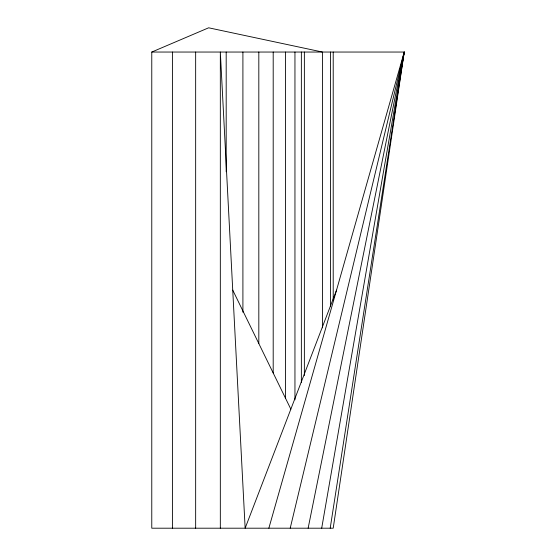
<?xml version="1.0" encoding="UTF-8"?>
<svg xmlns="http://www.w3.org/2000/svg" width="556" height="556" viewBox="0 0 556 556"><rect width="100%" height="100%" fill="white"/><g stroke="black" fill="none" stroke-linecap="round" stroke-linejoin="round"><path stroke-width="0.83" d="M151.774 52.042L404.226 52.042L333.211 528.2L151.774 528.2L151.774 52.042L208.653 27.8L322.424 52.042L322.424 327.852M330.201 528.2L404.226 52.042L268.854 528.2M321.695 528.2L404.226 52.042L290.211 528.2M308.135 528.2L404.226 52.042M336.54 290.121L245.147 528.2L220.329 52.042L220.329 528.2M232.742 290.121L290.844 409.16M333.211 52.042L333.211 300.094M330.577 52.042L330.577 306.168M304.368 52.042L304.368 375.55M301.359 52.042L301.359 382.493M294.951 52.042L294.951 399.84M285.423 52.042L285.423 398.103M273.198 52.042L273.198 372.951M258.818 52.042L258.818 343.462M242.909 52.042L242.909 312.236M226.188 52.042L226.188 171.734M195.656 52.042L195.656 528.2M172.409 52.042L172.409 528.2"/></g></svg>
